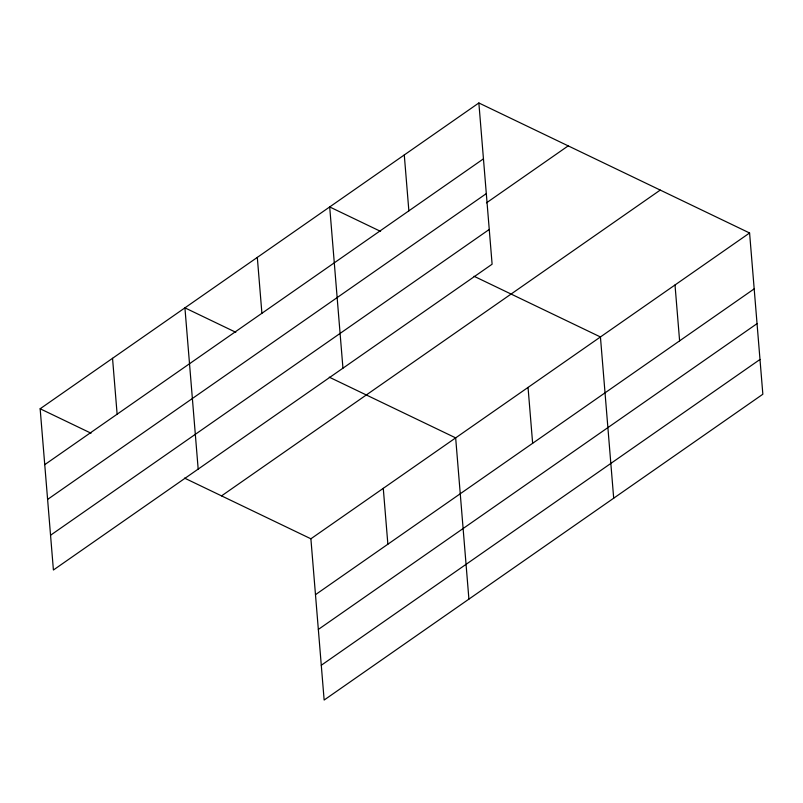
<?xml version="1.0" encoding="UTF-8"?>
<svg xmlns="http://www.w3.org/2000/svg" width="803" height="803" viewBox="0 0 803 803"><rect width="100%" height="100%" fill="white"/><g stroke="black" fill="none" stroke-linecap="round" stroke-linejoin="round"><path stroke-width="1.2" d="M478.859 102.965L492.109 264.207L53.41 570.01L40.15 408.767L478.859 102.965L749.59 232.99L762.85 394.233L324.141 700.035L310.891 538.793L184.499 478.086M44.747 464.656L483.456 158.853M47.608 499.416L486.307 193.623M486.467 202.848L568.203 145.875M50.549 535.24L489.258 229.447M221.548 495.883L660.247 190.08M310.891 538.793L749.59 232.99M315.479 594.672L754.188 288.869M318.339 629.442L757.048 323.639M321.28 665.265L759.989 359.463M380.592 231.384L329.692 206.943L342.951 368.186M474.041 276.262L600.433 336.959L613.693 498.201M235.811 332.291L184.921 307.85L198.18 469.103M329.27 377.179L455.662 437.876L468.912 599.118M40.15 408.767L91.04 433.208M675.012 284.975L679.609 340.863M528.043 387.417L532.64 443.306M404.28 154.959L408.868 210.838M383.272 488.334L387.869 544.213M257.311 257.402L261.908 313.28M112.54 358.309L117.128 414.197"/></g></svg>
